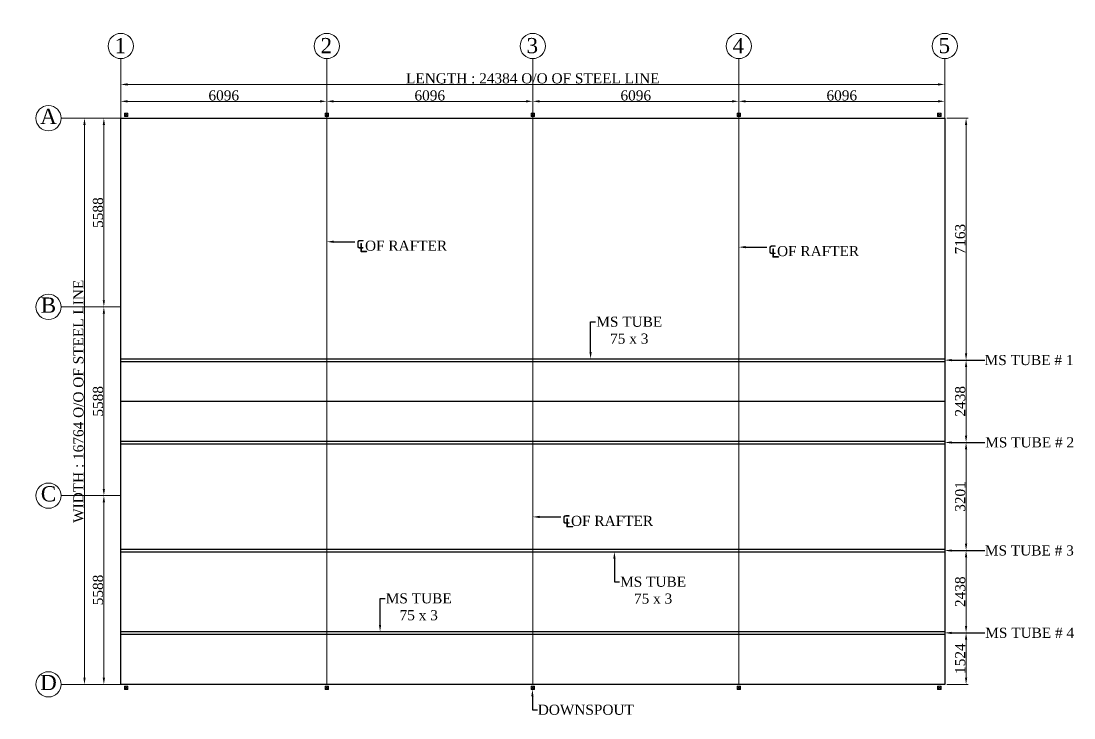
# Model space of a CAD drawing. Header units: millimetres. Extents: x 0 to 2669304, y -3314102 to 0.
# Drawn here: x 2249447 to 2280604, y -3180746 to -3160111 of the extents above; entities that cross this region are included whole.
import ezdxf
from ezdxf import colors
from ezdxf.entities.mleader import LeaderData, LeaderLine
from ezdxf.math import Vec2, Vec3

# ---------------------------------------------------------------- set-up
doc = ezdxf.new("R2010")
doc.units = ezdxf.units.MM
doc.header["$LTSCALE"] = 0.4
doc.header["$MEASUREMENT"] = 0
doc.header["$PDMODE"] = 34
doc.linetypes.add('CENTER', pattern=[2, 1.25, -0.25, 0.25, -0.25])
for name, color, linetype, lineweight in [('Dim1', 147, 'Continuous', 20), ('EAVE GUTTER', 37, 'Continuous', 20), ('Grid', 202, 'CENTER', 18), ('Outer Line', 1, 'Continuous', 30)]:
    doc.layers.add(name, color=color, linetype=linetype, lineweight=lineweight)
for name, color, linetype in [('Purlan', 46, 'Continuous'), ('stifners', 94, 'Continuous'), ('Thin', 6, 'Continuous')]:
    doc.layers.add(name, color=color, linetype=linetype)
doc.styles.add('style2', font='ARIALN.TTF')
doc.styles.add('TNROMAN', font='times.ttf')
doc.dimstyles.new('H.M.A', dxfattribs={"dimtxt": 37.0005, "dimasz": 20, "dimexe": 8, "dimexo": 10, "dimgap": 5, "dimtad": 3, "dimdec": 0, "dimrnd": 1, "dimzin": 0, "dimdsep": 46, "dimtxsty": 'style2', "dimcen": 0.09, "dimclrd": 152, "dimclre": 152, "dimclrt": 1, "dimadec": 0, "dimazin": 0, "dimtfac": 1, "dimtdec": 0, "dimtix": 1, "dimtmove": 1, "dimatfit": 3, "dimfxl": 0, "dimtolj": 1, "dimtzin": 0, "dimlwd": 5, "dimlwe": 5, "dimarcsym": 0})

# ---------------------------------------------------------------- blocks, each defined once
blk = doc.blocks.new('*D470')
at = {"layer": 'Defpoints', "color": 0, "linetype": 'ByBlock'}
for p in [(2258494, -3162488), (2252398, -3162988), (2258494, -3162988)]:
    blk.add_point(p, dxfattribs=at)
at = {"layer": 'Dim1', "color": 152, "linetype": 'ByBlock', "lineweight": 5}
for p, q in [((2252398, -3162928), (2252398, -3162428)), ((2258494, -3162928), (2258494, -3162428))]:
    blk.add_line(p, q, dxfattribs=at)
at = {"layer": 'Dim1', "color": 152, "lineweight": 5}
blk.add_line((2252598, -3162488), (2258294, -3162488), dxfattribs=at)
at = {"layer": 'Dim1', "color": 152, "linetype": 'ByBlock'}
for points in [[(2252598, -3162454), (2252598, -3162521), (2252398, -3162488)], [(2258294, -3162454), (2258294, -3162521), (2258494, -3162488)]]:
    blk.add_solid(points, dxfattribs=at)
at = {"layer": 'Dim1', "color": 1, "linetype": 'ByBlock', "insert": (2255446, -3162315), "char_height": 300, "attachment_point": 5, "style": 'TNROMAN'}
blk.add_mtext('\\A1;6096', dxfattribs=at)
blk = doc.blocks.new('*D471')
at = {"layer": 'Defpoints', "color": 0, "linetype": 'ByBlock'}
for p in [(2264590, -3162488), (2258494, -3162988), (2264590, -3162988)]:
    blk.add_point(p, dxfattribs=at)
at = {"layer": 'Dim1', "color": 152, "linetype": 'ByBlock', "lineweight": 5}
for p, q in [((2258494, -3162928), (2258494, -3162428)), ((2264590, -3162928), (2264590, -3162428))]:
    blk.add_line(p, q, dxfattribs=at)
at = {"layer": 'Dim1', "color": 152, "lineweight": 5}
blk.add_line((2258694, -3162488), (2264390, -3162488), dxfattribs=at)
at = {"layer": 'Dim1', "color": 152, "linetype": 'ByBlock'}
for points in [[(2258694, -3162454), (2258694, -3162521), (2258494, -3162488)], [(2264390, -3162454), (2264390, -3162521), (2264590, -3162488)]]:
    blk.add_solid(points, dxfattribs=at)
at = {"layer": 'Dim1', "color": 1, "linetype": 'ByBlock', "insert": (2261542, -3162315), "char_height": 300, "attachment_point": 5, "style": 'TNROMAN'}
blk.add_mtext('\\A1;6096', dxfattribs=at)
blk = doc.blocks.new('*D472')
at = {"layer": 'Defpoints', "color": 0, "linetype": 'ByBlock'}
for p in [(2270686, -3162488), (2264590, -3162988), (2270686, -3162988)]:
    blk.add_point(p, dxfattribs=at)
at = {"layer": 'Dim1', "color": 152, "linetype": 'ByBlock', "lineweight": 5}
for p, q in [((2264590, -3162928), (2264590, -3162428)), ((2270686, -3162928), (2270686, -3162428))]:
    blk.add_line(p, q, dxfattribs=at)
at = {"layer": 'Dim1', "color": 152, "lineweight": 5}
blk.add_line((2264790, -3162488), (2270486, -3162488), dxfattribs=at)
at = {"layer": 'Dim1', "color": 152, "linetype": 'ByBlock'}
for points in [[(2264790, -3162454), (2264790, -3162521), (2264590, -3162488)], [(2270486, -3162454), (2270486, -3162521), (2270686, -3162488)]]:
    blk.add_solid(points, dxfattribs=at)
at = {"layer": 'Dim1', "color": 1, "linetype": 'ByBlock', "insert": (2267638, -3162315), "char_height": 300, "attachment_point": 5, "style": 'TNROMAN'}
blk.add_mtext('\\A1;6096', dxfattribs=at)
blk = doc.blocks.new('*D473')
at = {"layer": 'Defpoints', "color": 0, "linetype": 'ByBlock'}
for p in [(2276782, -3162488), (2270686, -3162988), (2276782, -3162988)]:
    blk.add_point(p, dxfattribs=at)
at = {"layer": 'Dim1', "color": 152, "linetype": 'ByBlock', "lineweight": 5}
for p, q in [((2270686, -3162928), (2270686, -3162428)), ((2276782, -3162928), (2276782, -3162428))]:
    blk.add_line(p, q, dxfattribs=at)
at = {"layer": 'Dim1', "color": 152, "lineweight": 5}
blk.add_line((2270886, -3162488), (2276582, -3162488), dxfattribs=at)
at = {"layer": 'Dim1', "color": 152, "linetype": 'ByBlock'}
for points in [[(2270886, -3162454), (2270886, -3162521), (2270686, -3162488)], [(2276582, -3162454), (2276582, -3162521), (2276782, -3162488)]]:
    blk.add_solid(points, dxfattribs=at)
at = {"layer": 'Dim1', "color": 1, "linetype": 'ByBlock', "insert": (2273734, -3162315), "char_height": 300, "attachment_point": 5, "style": 'TNROMAN'}
blk.add_mtext('\\A1;6096', dxfattribs=at)
blk = doc.blocks.new('*D462')
at = {"layer": 'Defpoints', "color": 0, "linetype": 'ByBlock'}
for p in [(2276782, -3161988), (2252398, -3162488), (2276782, -3162488)]:
    blk.add_point(p, dxfattribs=at)
at = {"layer": 'Dim1', "color": 152, "linetype": 'ByBlock', "lineweight": 5}
for p, q in [((2252398, -3162428), (2252398, -3161928)), ((2276782, -3162428), (2276782, -3161928))]:
    blk.add_line(p, q, dxfattribs=at)
at = {"layer": 'Dim1', "color": 152, "lineweight": 5}
blk.add_line((2252598, -3161988), (2276582, -3161988), dxfattribs=at)
at = {"layer": 'Dim1', "color": 152, "linetype": 'ByBlock'}
for points in [[(2252598, -3161954), (2252598, -3162021), (2252398, -3161988)], [(2276582, -3161954), (2276582, -3162021), (2276782, -3161988)]]:
    blk.add_solid(points, dxfattribs=at)
at = {"layer": 'Dim1', "color": 1, "linetype": 'ByBlock', "insert": (2264590, -3161810), "char_height": 300, "attachment_point": 5, "style": 'TNROMAN'}
blk.add_mtext('\\A1;LENGTH : 24384 O/O OF STEEL LINE', dxfattribs=at)
blk = doc.blocks.new('A$C2998320C')
at = {"layer": 'EAVE GUTTER', "linetype": 'ByBlock'}
for p, q in [((0, 0), (100, 100)), ((0, 100), (100, 0))]:
    blk.add_line(p, q, dxfattribs=at)
blk.add_lwpolyline([(0, 100), (100, 100), (100, 0), (0, 0)], close=True, dxfattribs=at)
blk = doc.blocks.new('*D474')
at = {"layer": 'Defpoints', "color": 0, "linetype": 'ByBlock'}
for p in [(2252398, -3162988), (2251898, -3168576), (2252398, -3168576)]:
    blk.add_point(p, dxfattribs=at)
at = {"layer": 'Dim1', "color": 152, "linetype": 'ByBlock', "lineweight": 5}
for p, q in [((2252338, -3162988), (2251838, -3162988)), ((2252338, -3168576), (2251838, -3168576))]:
    blk.add_line(p, q, dxfattribs=at)
at = {"layer": 'Dim1', "color": 152, "lineweight": 5}
blk.add_line((2251898, -3163188), (2251898, -3168376), dxfattribs=at)
at = {"layer": 'Dim1', "color": 152, "linetype": 'ByBlock'}
for points in [[(2251864, -3163188), (2251931, -3163188), (2251898, -3162988)], [(2251864, -3168376), (2251931, -3168376), (2251898, -3168576)]]:
    blk.add_solid(points, dxfattribs=at)
at = {"layer": 'Dim1', "color": 1, "linetype": 'ByBlock', "insert": (2251725, -3165782), "char_height": 300, "attachment_point": 5, "rotation": 90, "style": 'TNROMAN'}
blk.add_mtext('\\A1;5588', dxfattribs=at)
blk = doc.blocks.new('*D463')
at = {"layer": 'Defpoints', "color": 0, "linetype": 'ByBlock'}
for p in [(2252398, -3168576), (2251898, -3174164), (2252398, -3174164)]:
    blk.add_point(p, dxfattribs=at)
at = {"layer": 'Dim1', "color": 152, "linetype": 'ByBlock', "lineweight": 5}
for p, q in [((2252338, -3168576), (2251838, -3168576)), ((2252338, -3174164), (2251838, -3174164))]:
    blk.add_line(p, q, dxfattribs=at)
at = {"layer": 'Dim1', "color": 152, "lineweight": 5}
blk.add_line((2251898, -3168776), (2251898, -3173964), dxfattribs=at)
at = {"layer": 'Dim1', "color": 152, "linetype": 'ByBlock'}
for points in [[(2251864, -3168776), (2251931, -3168776), (2251898, -3168576)], [(2251864, -3173964), (2251931, -3173964), (2251898, -3174164)]]:
    blk.add_solid(points, dxfattribs=at)
at = {"layer": 'Dim1', "color": 1, "linetype": 'ByBlock', "insert": (2251725, -3171370), "char_height": 300, "attachment_point": 5, "rotation": 90, "style": 'TNROMAN'}
blk.add_mtext('\\A1;5588', dxfattribs=at)
blk = doc.blocks.new('*D464')
at = {"layer": 'Defpoints', "color": 0, "linetype": 'ByBlock'}
for p in [(2252398, -3174164), (2251898, -3179752), (2252398, -3179752)]:
    blk.add_point(p, dxfattribs=at)
at = {"layer": 'Dim1', "color": 152, "linetype": 'ByBlock', "lineweight": 5}
for p, q in [((2252338, -3174164), (2251838, -3174164)), ((2252338, -3179752), (2251838, -3179752))]:
    blk.add_line(p, q, dxfattribs=at)
at = {"layer": 'Dim1', "color": 152, "lineweight": 5}
blk.add_line((2251898, -3174364), (2251898, -3179552), dxfattribs=at)
at = {"layer": 'Dim1', "color": 152, "linetype": 'ByBlock'}
for points in [[(2251864, -3174364), (2251931, -3174364), (2251898, -3174164)], [(2251864, -3179552), (2251931, -3179552), (2251898, -3179752)]]:
    blk.add_solid(points, dxfattribs=at)
at = {"layer": 'Dim1', "color": 1, "linetype": 'ByBlock', "insert": (2251725, -3176958), "char_height": 300, "attachment_point": 5, "rotation": 90, "style": 'TNROMAN'}
blk.add_mtext('\\A1;5588', dxfattribs=at)
blk = doc.blocks.new('*D465')
at = {"layer": 'Defpoints', "color": 0, "linetype": 'ByBlock'}
for p in [(2251898, -3162988), (2251324, -3179752), (2251898, -3179752)]:
    blk.add_point(p, dxfattribs=at)
at = {"layer": 'Dim1', "color": 152, "linetype": 'ByBlock', "lineweight": 5}
for p, q in [((2251838, -3162988), (2251264, -3162988)), ((2251838, -3179752), (2251264, -3179752))]:
    blk.add_line(p, q, dxfattribs=at)
at = {"layer": 'Dim1', "color": 152, "lineweight": 5}
blk.add_line((2251324, -3163188), (2251324, -3179552), dxfattribs=at)
at = {"layer": 'Dim1', "color": 152, "linetype": 'ByBlock'}
for points in [[(2251291, -3163188), (2251358, -3163188), (2251324, -3162988)], [(2251291, -3179552), (2251358, -3179552), (2251324, -3179752)]]:
    blk.add_solid(points, dxfattribs=at)
at = {"layer": 'Dim1', "color": 1, "linetype": 'ByBlock', "insert": (2251147, -3171370), "char_height": 300, "attachment_point": 5, "rotation": 90, "style": 'TNROMAN'}
blk.add_mtext('\\A1;WIDTH : 16764 O/O OF STEEL LINE', dxfattribs=at)
blk = doc.blocks.new('*D466')
at = {"layer": 'Defpoints', "color": 0, "linetype": 'ByBlock'}
for p in [(2276782, -3162988), (2276782, -3170151), (2277412, -3170151)]:
    blk.add_point(p, dxfattribs=at)
at = {"layer": 'Dim1', "color": 152, "linetype": 'ByBlock', "lineweight": 5}
for p, q in [((2276842, -3162988), (2277472, -3162988)), ((2276842, -3170151), (2277472, -3170151))]:
    blk.add_line(p, q, dxfattribs=at)
at = {"layer": 'Dim1', "color": 152, "lineweight": 5}
blk.add_line((2277412, -3163188), (2277412, -3169951), dxfattribs=at)
at = {"layer": 'Dim1', "color": 152, "linetype": 'ByBlock'}
for points in [[(2277379, -3163188), (2277445, -3163188), (2277412, -3162988)], [(2277379, -3169951), (2277445, -3169951), (2277412, -3170151)]]:
    blk.add_solid(points, dxfattribs=at)
at = {"layer": 'Dim1', "color": 1, "linetype": 'ByBlock', "insert": (2277239, -3166569), "char_height": 300, "attachment_point": 5, "rotation": 90, "style": 'TNROMAN'}
blk.add_mtext('\\A1;7163', dxfattribs=at)
blk = doc.blocks.new('*D467')
at = {"layer": 'Defpoints', "color": 0, "linetype": 'ByBlock'}
for p in [(2276782, -3170151), (2276782, -3172589), (2277412, -3172589)]:
    blk.add_point(p, dxfattribs=at)
at = {"layer": 'Dim1', "color": 152, "linetype": 'ByBlock', "lineweight": 5}
for p, q in [((2276842, -3170151), (2277472, -3170151)), ((2276842, -3172589), (2277472, -3172589))]:
    blk.add_line(p, q, dxfattribs=at)
at = {"layer": 'Dim1', "color": 152, "lineweight": 5}
blk.add_line((2277412, -3170351), (2277412, -3172389), dxfattribs=at)
at = {"layer": 'Dim1', "color": 152, "linetype": 'ByBlock'}
for points in [[(2277379, -3170351), (2277445, -3170351), (2277412, -3170151)], [(2277379, -3172389), (2277445, -3172389), (2277412, -3172589)]]:
    blk.add_solid(points, dxfattribs=at)
at = {"layer": 'Dim1', "color": 1, "linetype": 'ByBlock', "insert": (2277239, -3171370), "char_height": 300, "attachment_point": 5, "rotation": 90, "style": 'TNROMAN'}
blk.add_mtext('\\A1;2438', dxfattribs=at)
blk = doc.blocks.new('*D468')
at = {"layer": 'Defpoints', "color": 0, "linetype": 'ByBlock'}
for p in [(2276782, -3172589), (2276782, -3175790), (2277412, -3175790)]:
    blk.add_point(p, dxfattribs=at)
at = {"layer": 'Dim1', "color": 152, "linetype": 'ByBlock', "lineweight": 5}
for p, q in [((2276842, -3172589), (2277472, -3172589)), ((2276842, -3175790), (2277472, -3175790))]:
    blk.add_line(p, q, dxfattribs=at)
at = {"layer": 'Dim1', "color": 152, "lineweight": 5}
blk.add_line((2277412, -3172789), (2277412, -3175590), dxfattribs=at)
at = {"layer": 'Dim1', "color": 152, "linetype": 'ByBlock'}
for points in [[(2277379, -3172789), (2277445, -3172789), (2277412, -3172589)], [(2277379, -3175590), (2277445, -3175590), (2277412, -3175790)]]:
    blk.add_solid(points, dxfattribs=at)
at = {"layer": 'Dim1', "color": 1, "linetype": 'ByBlock', "insert": (2277239, -3174189), "char_height": 300, "attachment_point": 5, "rotation": 90, "style": 'TNROMAN'}
blk.add_mtext('\\A1;3201', dxfattribs=at)
blk = doc.blocks.new('*D469')
at = {"layer": 'Defpoints', "color": 0, "linetype": 'ByBlock'}
for p in [(2276782, -3175790), (2276782, -3178228), (2277412, -3178228)]:
    blk.add_point(p, dxfattribs=at)
at = {"layer": 'Dim1', "color": 152, "linetype": 'ByBlock', "lineweight": 5}
for p, q in [((2276842, -3175790), (2277472, -3175790)), ((2276842, -3178228), (2277472, -3178228))]:
    blk.add_line(p, q, dxfattribs=at)
at = {"layer": 'Dim1', "color": 152, "lineweight": 5}
blk.add_line((2277412, -3175990), (2277412, -3178028), dxfattribs=at)
at = {"layer": 'Dim1', "color": 152, "linetype": 'ByBlock'}
for points in [[(2277379, -3175990), (2277445, -3175990), (2277412, -3175790)], [(2277379, -3178028), (2277445, -3178028), (2277412, -3178228)]]:
    blk.add_solid(points, dxfattribs=at)
at = {"layer": 'Dim1', "color": 1, "linetype": 'ByBlock', "insert": (2277239, -3177009), "char_height": 300, "attachment_point": 5, "rotation": 90, "style": 'TNROMAN'}
blk.add_mtext('\\A1;2438', dxfattribs=at)
blk = doc.blocks.new('*D475')
at = {"layer": 'Defpoints', "color": 0, "linetype": 'ByBlock'}
for p in [(2276782, -3178228), (2276782, -3179752), (2277412, -3179752)]:
    blk.add_point(p, dxfattribs=at)
at = {"layer": 'Dim1', "color": 152, "linetype": 'ByBlock', "lineweight": 5}
for p, q in [((2276842, -3178228), (2277472, -3178228)), ((2276842, -3179752), (2277472, -3179752))]:
    blk.add_line(p, q, dxfattribs=at)
at = {"layer": 'Dim1', "color": 152, "lineweight": 5}
blk.add_line((2277412, -3178428), (2277412, -3179552), dxfattribs=at)
at = {"layer": 'Dim1', "color": 152, "linetype": 'ByBlock'}
for points in [[(2277379, -3178428), (2277445, -3178428), (2277412, -3178228)], [(2277379, -3179552), (2277445, -3179552), (2277412, -3179752)]]:
    blk.add_solid(points, dxfattribs=at)
at = {"layer": 'Dim1', "color": 1, "linetype": 'ByBlock', "insert": (2277239, -3178990), "char_height": 300, "attachment_point": 5, "rotation": 90, "style": 'TNROMAN'}
blk.add_mtext('\\A1;1524', dxfattribs=at)

msp = doc.modelspace()

# ---------------------------------------------------------------- linework, layer by layer
at = {"layer": 'Grid', "color": 202, "linetype": 'ByBlock'}
for p, q in [((2252397.555, -3161223.8595), (2252397.555, -3162987.5549)), ((2258493.555, -3161223.8595), (2258493.555, -3162987.5549)), ((2264589.555, -3161223.8595), (2264589.555, -3162987.5549)), ((2270685.555, -3161223.8595), (2270685.555, -3162987.5549)), ((2276781.555, -3161223.8595), (2276781.555, -3162987.5549)), ((2250633.8596, -3162987.5549), (2252397.555, -3162987.5549)), ((2250633.8596, -3168575.5549), (2252397.555, -3168575.5549)), ((2250633.8596, -3174163.5549), (2252397.555, -3174163.5549)), ((2250633.8596, -3179751.5549), (2252397.555, -3179751.5549))]:
    msp.add_line(p, q, dxfattribs=at)
at = {"layer": 'Grid', "color": 202, "ltscale": 5}
for p, q in [((2258493.555, -3179751.5549), (2258493.555, -3162987.5549)), ((2264589.555, -3179751.5549), (2264589.555, -3162987.5549)), ((2270685.555, -3179751.5549), (2270685.555, -3162987.5549))]:
    msp.add_line(p, q, dxfattribs=at)
at = {"layer": 'Grid', "color": 202, "linetype": 'ByBlock'}
for centre in [(2252397.555, -3160850.0119), (2258493.555, -3160850.0119), (2264589.555, -3160850.0119), (2270685.555, -3160850.0119), (2276781.555, -3160850.0119), (2250260.0121, -3162987.5549), (2250260.0121, -3168575.5549), (2250260.0121, -3174163.5549), (2250260.0121, -3179751.5549)]:
    msp.add_circle(centre, 373.8475, dxfattribs=at)
at = {"layer": 'Outer Line', "linetype": 'ByBlock'}
msp.add_lwpolyline([(2252397.555, -3162987.5549), (2276781.555, -3162987.5549), (2276781.555, -3179751.5549), (2252397.555, -3179751.5549)], close=True, dxfattribs=at)
at = {"layer": 'Purlan', "linetype": 'ByBlock'}
for p, q in [((2252397.555, -3170113.0549), (2258491.0563, -3170113.0549)), ((2258496.0563, -3170113.0549), (2264587.0563, -3170113.0549)), ((2264592.0563, -3170113.0549), (2270683.0563, -3170113.0549)), ((2270688.0563, -3170113.0549), (2276781.555, -3170113.0549)), ((2252397.555, -3170188.0549), (2258491.0563, -3170188.0549)), ((2258496.0563, -3170188.0549), (2264587.0563, -3170188.0549)), ((2264592.0563, -3170188.0549), (2270683.0563, -3170188.0549)), ((2270688.0563, -3170188.0549), (2276781.555, -3170188.0549)), ((2252397.555, -3172551.0549), (2258491.0563, -3172551.0549)), ((2252397.555, -3172626.0549), (2258491.0563, -3172626.0549)), ((2258496.0563, -3172551.0549), (2264587.0563, -3172551.0549)), ((2258496.0563, -3172626.0549), (2264587.0563, -3172626.0549)), ((2264592.0563, -3172551.0549), (2270683.0563, -3172551.0549)), ((2264592.0563, -3172626.0549), (2270683.0563, -3172626.0549)), ((2270688.0563, -3172551.0549), (2276781.555, -3172551.0549)), ((2270688.0563, -3172626.0549), (2276781.555, -3172626.0549)), ((2252397.555, -3175752.0549), (2258491.0563, -3175752.0549)), ((2252397.555, -3175827.0549), (2258491.0563, -3175827.0549)), ((2258496.0563, -3175752.0549), (2264587.0563, -3175752.0549)), ((2258496.0563, -3175827.0549), (2264587.0563, -3175827.0549)), ((2264592.0563, -3175752.0549), (2270683.0563, -3175752.0549)), ((2264592.0563, -3175827.0549), (2270683.0563, -3175827.0549)), ((2270688.0563, -3175752.0549), (2276781.555, -3175752.0549)), ((2270688.0563, -3175827.0549), (2276781.555, -3175827.0549)), ((2252397.555, -3178190.0549), (2258491.0563, -3178190.0549)), ((2258496.0563, -3178190.0549), (2264587.0563, -3178190.0549)), ((2264592.0563, -3178190.0549), (2270683.0563, -3178190.0549)), ((2270688.0563, -3178190.0549), (2276781.555, -3178190.0549)), ((2252397.555, -3178265.0549), (2258491.0563, -3178265.0549)), ((2258496.0563, -3178265.0549), (2264587.0563, -3178265.0549)), ((2264592.0563, -3178265.0549), (2270683.0563, -3178265.0549)), ((2270688.0563, -3178265.0549), (2276781.555, -3178265.0549))]:
    msp.add_line(p, q, dxfattribs=at)
at = {"layer": 'stifners'}
msp.add_line((2252397.555, -3171369.5549), (2276781.555, -3171369.5549), dxfattribs=at)

# ---------------------------------------------------------------- block references
at = {"layer": 'Outer Line', "linetype": 'ByBlock'}
for p in [(2252508.1595, -3162937.5562), (2258443.555, -3162937.5562), (2264539.555, -3162937.5562), (2270635.555, -3162937.5562), (2276570.9506, -3162937.5562)]:
    msp.add_blockref('A$C2998320C', p, dxfattribs=at)
at = {"layer": 'Outer Line', "linetype": 'ByBlock', "xscale": -1, "rotation": 180}
for p in [(2252508.1595, -3179801.5536), (2258443.555, -3179801.5536), (2264539.555, -3179801.5536), (2270635.555, -3179801.5536), (2276570.9506, -3179801.5536)]:
    msp.add_blockref('A$C2998320C', p, dxfattribs=at)

# ---------------------------------------------------------------- texts
at = {"layer": 'Thin', "color": 7, "lineweight": 5, "char_height": 450, "attachment_point": 2, "style": 'style2'}
for s, insert in [('{\\fTimes New Roman|b0|i0|c0|p18;1}', (2252385.0179, -3160611.9548)), ('{\\fTimes New Roman|b0|i0|c0|p18;3}', (2264577.0179, -3160611.9548)), ('{\\fTimes New Roman|b0|i0|c0|p18;4}', (2270673.0179, -3160611.9548)), ('{\\fTimes New Roman|b0|i0|c0|p18;5}', (2276769.0179, -3160611.9548)), ('{\\fTimes New Roman|b0|i0|c0|p18;A}', (2250259.3717, -3162707.8708)), ('{\\fTimes New Roman|b0|i0|c0|p18;B}', (2250259.3717, -3168295.8708)), ('{\\fTimes New Roman|b0|i0|c0|p18;C}', (2250259.3717, -3173883.8708)), ('{\\fTimes New Roman|b0|i0|c0|p18;D}', (2250259.3717, -3179471.8708))]:
    msp.add_mtext(s, dxfattribs=dict(at, insert=insert))
at = {"layer": 'Thin', "color": 7, "lineweight": 5, "insert": (2258481.0179, -3160611.9548), "char_height": 450, "width": 285.430545, "attachment_point": 2, "style": 'style2'}
msp.add_mtext('{\\fTimes New Roman|b0|i0|c0|p18;2}', dxfattribs=at)

# ---------------------------------------------------------------- dimensions: what is measured, and where the dimension line sits
at = {"layer": 'Dim1', "linetype": 'ByBlock'}
dim = msp.add_linear_dim(base=(2276781.555, -3161987.5549), p1=(2252397.555, -3162487.5549), p2=(2276781.555, -3162487.5549), text='LENGTH : <> O/O OF STEEL LINE', dimstyle='H.M.A', override={"dimtxt": 300, "dimasz": 200, "dimexe": 60, "dimexo": 60, "dimgap": 20, "dimtxsty": 'TNROMAN'}, dxfattribs=at)
dim.commit()
dim.dimension.update_dxf_attribs({"geometry": '*D462', "text_midpoint": (2264589.555, -3161810.4172)})
for base, p1, p2, picture, middle in [((2258493.555, -3162487.5549), (2252397.555, -3162987.5549), (2258493.555, -3162987.5549), '*D470', (2255445.555, -3162314.5268)), ((2264589.555, -3162487.5549), (2258493.555, -3162987.5549), (2264589.555, -3162987.5549), '*D471', (2261541.555, -3162314.5268)), ((2270685.555, -3162487.5549), (2264589.555, -3162987.5549), (2270685.555, -3162987.5549), '*D472', (2267637.555, -3162314.5268)), ((2276781.555, -3162487.5549), (2270685.555, -3162987.5549), (2276781.555, -3162987.5549), '*D473', (2273733.555, -3162314.5268))]:
    dim = msp.add_linear_dim(base=base, p1=p1, p2=p2, dimstyle='H.M.A', override={"dimtxt": 300, "dimasz": 200, "dimexe": 60, "dimexo": 60, "dimgap": 20, "dimtxsty": 'TNROMAN'}, dxfattribs=at)
    dim.commit()
    dim.dimension.update_dxf_attribs({"geometry": picture, "text_midpoint": middle})
dim = msp.add_linear_dim(base=(2251324.4629, -3179751.5549), p1=(2251897.555, -3162987.5549), p2=(2251897.555, -3179751.5549), angle=90, text='WIDTH : <> O/O OF STEEL LINE', dimstyle='H.M.A', override={"dimtxt": 300, "dimasz": 200, "dimexe": 60, "dimexo": 60, "dimgap": 20, "dimtxsty": 'TNROMAN'}, dxfattribs=at)
dim.commit()
dim.dimension.update_dxf_attribs({"geometry": '*D465', "text_midpoint": (2251147.3252, -3171369.5549)})
for base, p1, p2, picture, middle in [((2251897.555, -3168575.5549), (2252397.555, -3162987.5549), (2252397.555, -3168575.5549), '*D474', (2251724.9595, -3165781.5549)), ((2277411.8913, -3170150.5549), (2276781.555, -3162987.5549), (2276781.555, -3170150.5549), '*D466', (2277238.8632, -3166569.0549)), ((2251897.555, -3174163.5549), (2252397.555, -3168575.5549), (2252397.555, -3174163.5549), '*D463', (2251724.9595, -3171369.5549)), ((2277411.8913, -3172588.5549), (2276781.555, -3170150.5549), (2276781.555, -3172588.5549), '*D467', (2277239.2958, -3171369.5549)), ((2277411.8913, -3175789.5549), (2276781.555, -3172588.5549), (2276781.555, -3175789.5549), '*D468', (2277239.2958, -3174189.0549)), ((2251897.555, -3179751.5549), (2252397.555, -3174163.5549), (2252397.555, -3179751.5549), '*D464', (2251724.9595, -3176957.5549)), ((2277411.8913, -3178227.5549), (2276781.555, -3175789.5549), (2276781.555, -3178227.5549), '*D469', (2277239.2958, -3177008.5549)), ((2277411.8913, -3179751.5549), (2276781.555, -3178227.5549), (2276781.555, -3179751.5549), '*D475', (2277239.2958, -3178989.5549))]:
    dim = msp.add_linear_dim(base=base, p1=p1, p2=p2, angle=90, dimstyle='H.M.A', override={"dimtxt": 300, "dimasz": 200, "dimexe": 60, "dimexo": 60, "dimgap": 20, "dimtxsty": 'TNROMAN'}, dxfattribs=at)
    dim.commit()
    dim.dimension.update_dxf_attribs({"geometry": picture, "text_midpoint": middle})

# ---------------------------------------------------------------- leaders
at = {"layer": 'Thin', "color": 7, "lineweight": 5}
ml = msp.add_multileader_mtext('Standard', dxfattribs=at)
ml.set_content('{\\fISOCPEUR|b0|i0|c0|p34;\\H1.4x;℄\\fTimes New Roman|b0|i0|c0|p18;\\H0.71429x;OF RAFTER}', color=7, style='style2')
ml.set_leader_properties(color=215)
ml.build(insert=Vec2(0, 0))
ml.multileader.update_dxf_attribs({"dogleg_length": 150, "arrow_head_size": 200})
ctx = ml.context
ctx.base_point, ctx.char_height, ctx.arrow_head_size, ctx.landing_gap_size, ctx.plane_origin = Vec3(2259319.9014, -3166645.7117), 300, 200, 50, Vec3(2172414.4635, -3174040.2738)
ctx.text_align_type = 1
notes = []
notes.append((ctx, [(1, (1, 1, 0), (2259169.9014, -3166645.7117), (1, 0), 150, [(0, [(2258493.555, -3166645.7117)], 0, [])])]))
ctx.mtext.insert, ctx.mtext.alignment, ctx.mtext.flow_direction = Vec3(2260706.5264, -3166492.3591), 2, 5
ml = msp.add_multileader_mtext('Standard', dxfattribs=at)
ml.set_content('{\\fISOCPEUR|b0|i0|c0|p34;\\H1.4x;℄\\fTimes New Roman|b0|i0|c0|p18;\\H0.71429x;OF RAFTER}', color=7, style='style2')
ml.set_leader_properties(color=215)
ml.build(insert=Vec2(0, 0))
ml.multileader.update_dxf_attribs({"dogleg_length": 150, "arrow_head_size": 200})
ctx = ml.context
ctx.base_point, ctx.char_height, ctx.arrow_head_size, ctx.landing_gap_size, ctx.plane_origin = Vec3(2271511.9014, -3166805.727), 300, 200, 50, Vec3(2184606.4635, -3174200.2891)
ctx.text_align_type = 1
notes.append((ctx, [(1, (1, 1, 0), (2271361.9014, -3166805.727), (1, 0), 150, [(0, [(2270685.555, -3166805.727)], 0, [])])]))
ctx.mtext.insert, ctx.mtext.alignment, ctx.mtext.flow_direction = Vec3(2272898.5264, -3166652.3745), 2, 5
ml = msp.add_multileader_mtext('Standard', dxfattribs=at)
ml.set_content('{\\fTimes New Roman|b0|i0|c0|p18;MS TUBE\\P75 x 3}', color=7, style='style2')
ml.set_leader_properties(color=215)
ml.build(insert=Vec2(0, 0))
ml.multileader.update_dxf_attribs({"dogleg_length": 150, "arrow_head_size": 200})
ctx = ml.context
ctx.base_point, ctx.char_height, ctx.arrow_head_size, ctx.landing_gap_size, ctx.plane_origin = Vec3(2266450.3219, -3169016.2202), 300, 200, 50, Vec3(2179544.8839, -3163702.0431)
ctx.text_align_type = 1
notes.append((ctx, [(1, (1, 1, 0), (2266300.3219, -3169016.2202), (1, 0), 150, [(0, [(2266300.3219, -3170113.0549)], 0, [])])]))
ctx.mtext.insert, ctx.mtext.alignment, ctx.mtext.flow_direction = Vec3(2267445.3111, -3168863.1921), 2, 5
ml = msp.add_multileader_mtext('Standard', dxfattribs=at)
ml.set_content('{\\fTimes New Roman|b0|i0|c0|p18;\\H1x;MS TUBE # 1}', color=7, style='style2')
ml.set_leader_properties(color=215)
ml.build(insert=Vec2(0, 0))
ml.multileader.update_dxf_attribs({"dogleg_length": 150, "arrow_head_size": 200})
ctx = ml.context
ctx.base_point, ctx.char_height, ctx.arrow_head_size, ctx.landing_gap_size, ctx.plane_origin = Vec3(2277970.5882, -3170150.5549), 300, 200, 50, Vec3(2190702.4635, -3177545.117)
ctx.text_align_type = 1
notes.append((ctx, [(1, (1, 1, 0), (2277820.5882, -3170150.5549), (1, 0), 150, [(0, [(2276781.555, -3170150.5549)], 0, [])])]))
ctx.mtext.insert, ctx.mtext.alignment, ctx.mtext.flow_direction = Vec3(2279275.8514, -3169997.0942), 2, 5
ml = msp.add_multileader_mtext('Standard', dxfattribs=at)
ml.set_content('{\\fTimes New Roman|b0|i0|c0|p18;MS TUBE # 2}', color=7, style='style2')
ml.set_leader_properties(color=215)
ml.build(insert=Vec2(0, 0))
ml.multileader.update_dxf_attribs({"dogleg_length": 150, "arrow_head_size": 200})
ctx = ml.context
ctx.base_point, ctx.char_height, ctx.arrow_head_size, ctx.landing_gap_size, ctx.plane_origin = Vec3(2277970.5882, -3172588.5549), 300, 200, 50, Vec3(2190702.4635, -3179983.117)
ctx.text_align_type = 1
notes.append((ctx, [(1, (1, 1, 0), (2277820.5882, -3172588.5549), (1, 0), 150, [(0, [(2276781.555, -3172588.5549)], 0, [])])]))
ctx.mtext.insert, ctx.mtext.alignment, ctx.mtext.flow_direction = Vec3(2279293.6957, -3172435.0942), 2, 5
ml = msp.add_multileader_mtext('Standard', dxfattribs=at)
ml.set_content('{\\fISOCPEUR|b0|i0|c0|p34;\\H1.4x;℄\\fTimes New Roman|b0|i0|c0|p18;\\H0.71429x;OF RAFTER}', color=7, style='style2')
ml.set_leader_properties(color=215)
ml.build(insert=Vec2(0, 0))
ml.multileader.update_dxf_attribs({"dogleg_length": 150, "arrow_head_size": 200})
ctx = ml.context
ctx.base_point, ctx.char_height, ctx.arrow_head_size, ctx.landing_gap_size, ctx.plane_origin = Vec3(2265415.9014, -3174793.3218), 300, 200, 50, Vec3(2178510.4635, -3182187.8839)
ctx.text_align_type = 1
notes.append((ctx, [(1, (1, 1, 0), (2265265.9014, -3174793.3218), (1, 0), 150, [(0, [(2264589.555, -3174793.3218)], 0, [])])]))
ctx.mtext.insert, ctx.mtext.alignment, ctx.mtext.flow_direction = Vec3(2266802.5264, -3174639.9693), 2, 5
ml = msp.add_multileader_mtext('Standard', dxfattribs=at)
ml.set_content('{\\fTimes New Roman|b0|i0|c0|p18;MS TUBE # 3}', color=7, style='style2')
ml.set_leader_properties(color=215)
ml.build(insert=Vec2(0, 0))
ml.multileader.update_dxf_attribs({"dogleg_length": 150, "arrow_head_size": 200})
ctx = ml.context
ctx.base_point, ctx.char_height, ctx.arrow_head_size, ctx.landing_gap_size, ctx.plane_origin = Vec3(2277970.5882, -3175789.5549), 300, 200, 50, Vec3(2190702.4635, -3183184.117)
ctx.text_align_type = 1
notes.append((ctx, [(1, (1, 1, 0), (2277820.5882, -3175789.5549), (1, 0), 150, [(0, [(2276781.555, -3175789.5549)], 0, [])])]))
ctx.mtext.insert, ctx.mtext.alignment, ctx.mtext.flow_direction = Vec3(2279284.5031, -3175636.0942), 2, 5
ml = msp.add_multileader_mtext('Standard', dxfattribs=at)
ml.set_content('{\\fTimes New Roman|b0|i0|c0|p18;MS TUBE\\P75 x 3}', color=7, style='style2')
ml.set_leader_properties(color=215)
ml.build(insert=Vec2(0, 0))
ml.multileader.update_dxf_attribs({"dogleg_length": 150, "arrow_head_size": 200})
ctx = ml.context
ctx.base_point, ctx.char_height, ctx.arrow_head_size, ctx.landing_gap_size, ctx.plane_origin = Vec3(2267155.3239, -3176714.6536), 300, 200, 50, Vec3(2180249.8859, -3182238.0667)
ctx.text_align_type = 1
notes.append((ctx, [(1, (1, 1, 0), (2267005.3239, -3176714.6536), (1, 0), 150, [(0, [(2267005.3239, -3175827.0549)], 0, [])])]))
ctx.mtext.insert, ctx.mtext.alignment, ctx.mtext.flow_direction = Vec3(2268150.313, -3176561.6255), 2, 5
ml = msp.add_multileader_mtext('Standard', dxfattribs=at)
ml.set_content('{\\fTimes New Roman|b0|i0|c0|p18;MS TUBE\\P75 x 3}', color=7, style='style2')
ml.set_leader_properties(color=215)
ml.build(insert=Vec2(0, 0))
ml.multileader.update_dxf_attribs({"dogleg_length": 150, "arrow_head_size": 200})
ctx = ml.context
ctx.base_point, ctx.char_height, ctx.arrow_head_size, ctx.landing_gap_size, ctx.plane_origin = Vec3(2260220.4067, -3177206.5046), 300, 200, 50, Vec3(2173314.9687, -3184601.0667)
ctx.text_align_type = 1
notes.append((ctx, [(1, (1, 1, 0), (2260070.4067, -3177206.5046), (1, 0), 150, [(0, [(2260070.4067, -3178190.0549)], 0, [])])]))
ctx.mtext.insert, ctx.mtext.alignment, ctx.mtext.flow_direction = Vec3(2261215.3959, -3177053.4765), 2, 5
ml = msp.add_multileader_mtext('Standard', dxfattribs=at)
ml.set_content('{\\fTimes New Roman|b0|i0|c0|p18;MS TUBE # 4}', color=7, style='style2')
ml.set_leader_properties(color=215)
ml.build(insert=Vec2(0, 0))
ml.multileader.update_dxf_attribs({"dogleg_length": 150, "arrow_head_size": 200})
ctx = ml.context
ctx.base_point, ctx.char_height, ctx.arrow_head_size, ctx.landing_gap_size, ctx.plane_origin = Vec3(2277970.5882, -3178227.5549), 300, 200, 50, Vec3(2190702.4635, -3185622.117)
ctx.text_align_type = 1
notes.append((ctx, [(1, (1, 1, 0), (2277820.5882, -3178227.5549), (1, 0), 150, [(0, [(2276781.555, -3178227.5549)], 0, [])])]))
ctx.mtext.insert, ctx.mtext.alignment, ctx.mtext.flow_direction = Vec3(2279295.2097, -3178074.0942), 2, 5
ml = msp.add_multileader_mtext('Standard', dxfattribs=at)
ml.set_content('{\\fTimes New Roman|b0|i0|c0|p18;\\H1x;DOWNSPOUT}', color=7, style='style2')
ml.set_leader_properties(color=215)
ml.build(insert=Vec2(0, 0))
ml.multileader.update_dxf_attribs({"dogleg_length": 150, "arrow_head_size": 200})
ctx = ml.context
ctx.base_point, ctx.char_height, ctx.arrow_head_size, ctx.landing_gap_size, ctx.plane_origin = Vec3(2264728.5588, -3180505.9113), 300, 200, 50, Vec3(2177823.1209, -3187728.5522)
ctx.text_align_type = 1
notes.append((ctx, [(1, (1, 1, 0), (2264578.5588, -3180505.9113), (1, 0), 150, [(0, [(2264578.5588, -3179901.5549)], 0, [])])]))
ctx.mtext.insert, ctx.mtext.alignment, ctx.mtext.flow_direction = Vec3(2266159.7051, -3180352.4506), 2, 5
for ctx, leaders in notes:
    for number, flags, end, landing, length, lines in leaders:
        leader = LeaderData()
        leader.index, (leader.has_last_leader_line, leader.has_dogleg_vector, leader.attachment_direction) = number, flags
        leader.last_leader_point, leader.dogleg_vector, leader.dogleg_length = Vec3(end), Vec3(landing), length
        for number, points, colour, breaks in lines:
            line = LeaderLine()
            line.index, line.vertices, line.color, line.breaks = number, Vec3.list(points), colors.encode_raw_color(colour), breaks
            leader.lines.append(line)
        ctx.leaders.append(leader)

doc.saveas('drawing.dxf')
